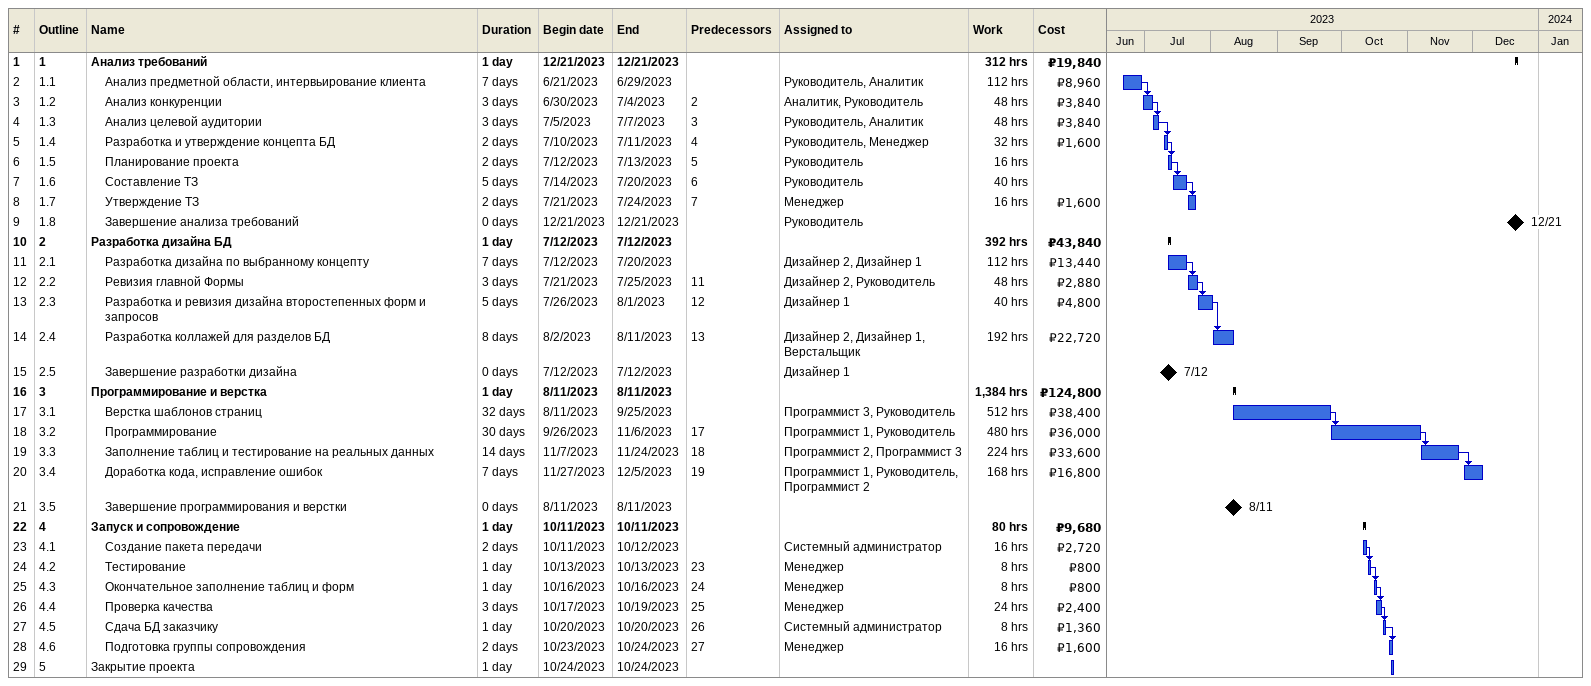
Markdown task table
| ID | WBS | Task | Duration | Start | Finish | Predecessors | Resources | Work (h) | Cost (₽) |
|---|---|---|---|---|---|---|---|---|---|
| 1 | 1 | **Анализ требований** | 1d | 2023-12-21 | 2023-12-21 |  |  | 312 | 19840 |
| 2 | 1.1 | Анализ предметной области, интервьирование клиента | 7d | 2023-06-21 | 2023-06-29 |  | Руководитель, Аналитик | 112 | 8960 |
| 3 | 1.2 | Анализ конкуренции | 3d | 2023-06-30 | 2023-07-04 | 2 | Аналитик, Руководитель | 48 | 3840 |
| 4 | 1.3 | Анализ целевой аудитории | 3d | 2023-07-05 | 2023-07-07 | 3 | Руководитель, Аналитик | 48 | 3840 |
| 5 | 1.4 | Разработка и утверждение концепта БД | 2d | 2023-07-10 | 2023-07-11 | 4 | Руководитель, Менеджер | 32 | 1600 |
| 6 | 1.5 | Планирование проекта | 2d | 2023-07-12 | 2023-07-13 | 5 | Руководитель | 16 |  |
| 7 | 1.6 | Составление ТЗ | 5d | 2023-07-14 | 2023-07-20 | 6 | Руководитель | 40 |  |
| 8 | 1.7 | Утверждение ТЗ | 2d | 2023-07-21 | 2023-07-24 | 7 | Менеджер | 16 | 1600 |
| 9 | 1.8 | Завершение анализа требований | 0d | 2023-12-21 | 2023-12-21 |  | Руководитель |  |  |
| 10 | 2 | **Pазработка дизайна БД** | 1d | 2023-07-12 | 2023-07-12 |  |  | 392 | 43840 |
| 11 | 2.1 | Разработка дизайна по выбранному концепту | 7d | 2023-07-12 | 2023-07-20 |  | Дизайнер 2, Дизайнер 1 | 112 | 13440 |
| 12 | 2.2 | Ревизия главной Формы | 3d | 2023-07-21 | 2023-07-25 | 11 | Дизайнер 2, Руководитель | 48 | 2880 |
| 13 | 2.3 | Разработка и ревизия дизайна второстепенных форм и запросов | 5d | 2023-07-26 | 2023-08-01 | 12 | Дизайнер 1 | 40 | 4800 |
| 14 | 2.4 | Разработка коллажей для разделов БД | 8d | 2023-08-02 | 2023-08-11 | 13 | Дизайнер 2, Дизайнер 1, Верстальщик | 192 | 22720 |
| 15 | 2.5 | Завершение разработки дизайна | 0d | 2023-07-12 | 2023-07-12 |  | Дизайнер 1 |  |  |
| 16 | 3 | **Программирование и верстка** | 1d | 2023-08-11 | 2023-08-11 |  |  | 1384 | 124800 |
| 17 | 3.1 | Верстка шаблонов страниц | 32d | 2023-08-11 | 2023-09-25 |  | Программист 3, Руководитель | 512 | 38400 |
| 18 | 3.2 | Программирование | 30d | 2023-09-26 | 2023-11-06 | 17 | Программист 1, Руководитель | 480 | 36000 |
| 19 | 3.3 | Заполнение таблиц и тестирование на реальных данных | 14d | 2023-11-07 | 2023-11-24 | 18 | Программист 2, Программист 3 | 224 | 33600 |
| 20 | 3.4 | Доработка кода, исправление ошибок | 7d | 2023-11-27 | 2023-12-05 | 19 | Программист 1, Руководитель, Программист 2 | 168 | 16800 |
| 21 | 3.5 | Завершение программирования и верстки | 0d | 2023-08-11 | 2023-08-11 |  |  |  |  |
| 22 | 4 | **Запуск и сопровождение** | 1d | 2023-10-11 | 2023-10-11 |  |  | 80 | 9680 |
| 23 | 4.1 | Создание пакета передачи | 2d | 2023-10-11 | 2023-10-12 |  | Системный администратор | 16 | 2720 |
| 24 | 4.2 | Тестирование | 1d | 2023-10-13 | 2023-10-13 | 23 | Менеджер | 8 | 800 |
| 25 | 4.3 | Окончательное заполнение таблиц и форм | 1d | 2023-10-16 | 2023-10-16 | 24 | Менеджер | 8 | 800 |
| 26 | 4.4 | Проверка качества | 3d | 2023-10-17 | 2023-10-19 | 25 | Менеджер | 24 | 2400 |
| 27 | 4.5 | Сдача БД заказчику | 1d | 2023-10-20 | 2023-10-20 | 26 | Системный администратор | 8 | 1360 |
| 28 | 4.6 | Подготовка группы сопровождения | 2d | 2023-10-23 | 2023-10-24 | 27 | Менеджер | 16 | 1600 |
| 29 | 5 | Закрытие проекта | 1d | 2023-10-24 | 2023-10-24 |  |  |  |  |
